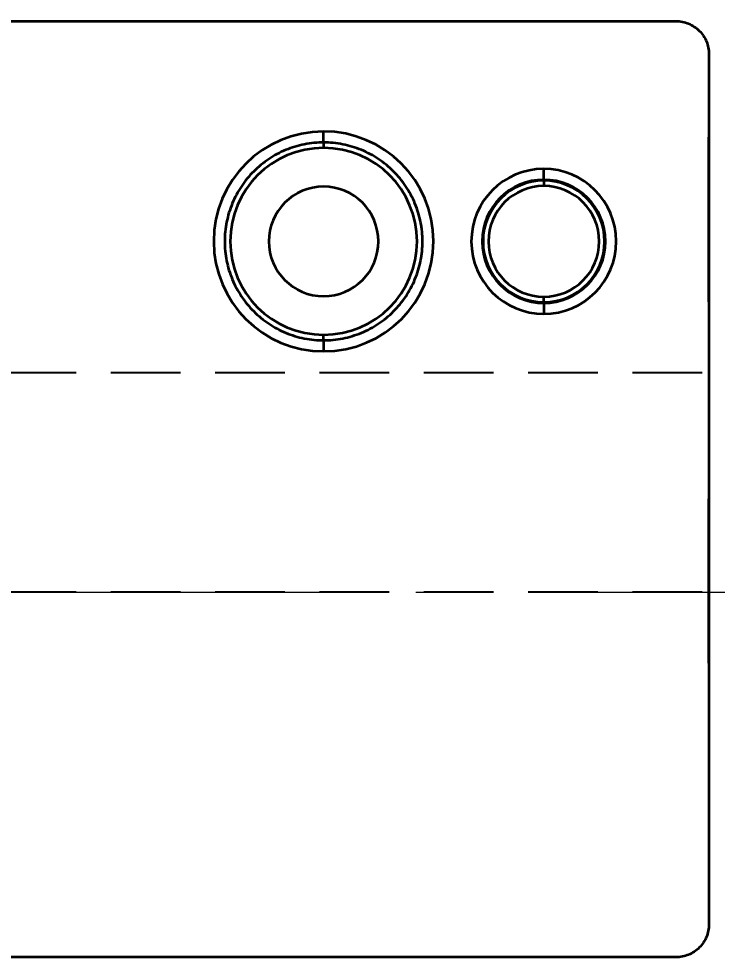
# Model space of a CAD drawing. Header units: millimetres. Extents: x 72 to 604, y 117 to 376.
# Drawn here: x 462.5 to 526.2, y 222.5 to 308.2 of the extents above; entities that cross this region are included whole.
import ezdxf

# ---------------------------------------------------------------- set-up
doc = ezdxf.new("R2010")
doc.units = ezdxf.units.MM
doc.linetypes.add('CENTER', pattern=[50.8, 31.75, -6.35, 6.35, -6.35])
doc.linetypes.add('HIDDEN', pattern=[9.525, 6.35, -3.175])
doc.layers.add('4', color=7, linetype='Continuous', true_color=0xffffff)
doc.layers.add('DEFAULT_2', color=8, linetype='HIDDEN')
doc.layers.add('dim', color=82, linetype='Continuous', lineweight=9)
doc.layers.add('epin', color=13, linetype='Continuous', lineweight=9)
doc.styles.add('Capful-A', font='')
doc.styles.get('Capful-A').set_extended_font_data('Microsoft YaHei')
doc.dimstyles.new('Capful-A-2.5', dxfattribs={"dimscale": 2.5, "dimtxt": 2.5, "dimasz": 2.5, "dimexe": 1.5, "dimexo": 1, "dimgap": 1.5, "dimtad": 0, "dimdsep": 46, "dimtxsty": 'Capful-A', "dimcen": 0, "dimclrt": 2, "dimazin": 2, "dimtfac": 1, "dimtmove": 0, "dimatfit": 3, "dimfxl": 0, "dimtolj": 1, "dimtzin": 0, "dimarcsym": 0})

# ---------------------------------------------------------------- blocks, each defined once
blk = doc.blocks.new('*D35')
at = {"layer": 'Defpoints', "color": 0, "transparency": 16777216}
for p in [(327.002, 255.861), (582.002, 255.861)]:
    blk.add_point(p, dxfattribs=at)
at = {"layer": 'dim', "color": 0, "lineweight": -2, "transparency": 16777216}
blk.add_line((583.252, 255.861), (596.923, 255.861), dxfattribs=at)
at = {"layer": 'dim', "color": 2, "transparency": 16777216, "insert": (600.234, 255.861), "char_height": 6.25, "attachment_point": 5, "style": 'Capful-A', "bg_fill": 3, "box_fill_scale": 1.1, "bg_fill_color": 256, "bg_fill_true_color": 13158600, "bg_fill_transparency": 0}
blk.add_mtext('\\A1;0', dxfattribs=at)
at = {"layer": 'Defpoints', "color": 0, "transparency": 16777216}
blk.add_point((596.923, 255.861), dxfattribs=at)
blk = doc.blocks.new('*D37')
at = {"layer": 'Defpoints', "color": 0, "transparency": 16777216}
for p in [(543.802, 285.861), (327.002, 255.861)]:
    blk.add_point(p, dxfattribs=at)
at = {"layer": 'dim', "color": 0, "lineweight": -2, "transparency": 16777216}
blk.add_line((545.052, 285.861), (547.416, 285.861), dxfattribs=at)
at = {"layer": 'dim', "color": 2, "transparency": 16777216, "insert": (553.046, 285.861), "char_height": 6.25, "attachment_point": 5, "style": 'Capful-A', "bg_fill": 3, "box_fill_scale": 1.1, "bg_fill_color": 256, "bg_fill_true_color": 13158600, "bg_fill_transparency": 0}
blk.add_mtext('\\A1;30', dxfattribs=at)
at = {"layer": 'Defpoints', "color": 0, "transparency": 16777216}
blk.add_point((547.416, 285.861), dxfattribs=at)
blk = doc.blocks.new('*D38')
at = {"layer": 'Defpoints', "color": 0, "transparency": 16777216}
for p in [(539.402, 294.14), (539.402, 290.261), (327.002, 255.861)]:
    blk.add_point(p, dxfattribs=at)
at = {"layer": 'dim', "color": 0, "lineweight": -2, "transparency": 16777216}
blk.add_line((539.402, 291.51), (539.402, 294.14), dxfattribs=at)
at = {"layer": 'dim', "color": 2, "transparency": 16777216, "insert": (539.402, 305.757), "char_height": 6.25, "attachment_point": 5, "rotation": 90, "style": 'Capful-A', "bg_fill": 3, "box_fill_scale": 1.1, "bg_fill_color": 256, "bg_fill_true_color": 13158600, "bg_fill_transparency": 0}
blk.add_mtext('\\A1;212.4', dxfattribs=at)

msp = doc.modelspace()

# ---------------------------------------------------------------- linework, layer by layer
at = {"layer": '4', "color": 7, "linetype": 'Continuous', "lineweight": 35}
for p, q in [((427.978, 307.964), (522.465, 307.964)), ((525.48, 304.949), (525.48, 225.553)), ((490.305, 296.892), (490.305, 297.897)), ((525.48, 297.361), (525.466, 297.361)), ((525.466, 282.361), (525.466, 297.361)), ((490.305, 296.891), (490.305, 296.389)), ((510.405, 293.475), (510.405, 294.48)), ((510.405, 293.475), (510.405, 293.422)), ((510.405, 293.422), (510.405, 292.919)), ((510.405, 282.306), (510.405, 282.809)), ((510.405, 282.253), (510.405, 282.306)), ((510.405, 282.253), (510.405, 281.248)), ((525.48, 282.361), (525.466, 282.361)), ((490.305, 278.837), (490.305, 279.339)), ((490.305, 278.836), (490.305, 277.831)), ((525.466, 264.361), (525.48, 264.361)), ((525.466, 249.361), (525.466, 264.361)), ((525.48, 249.361), (525.466, 249.361)), ((522.465, 222.539), (396.189, 222.539))]:
    msp.add_line(p, q, dxfattribs=at)
for centre, radius, start, end in [((490.305, 287.864), 10.033, 90.04902, 270.04902), ((490.305, 287.864), 10.033, 270.04902, 90.04902), ((490.305, 287.864), 8.525, 90, 270), ((490.305, 287.864), 8.525, 270, 90), ((510.405, 287.864), 6.616, 90.07922, 270.07922), ((510.405, 287.864), 6.616, 270.07922, 90.07922), ((510.405, 287.864), 5.628, 90, 270), ((510.405, 287.864), 5.611, 90, 270), ((510.405, 287.864), 5.558, 90, 270), ((510.405, 287.864), 5.549, 90, 270), ((510.405, 287.864), 5.055, 90, 270), ((510.405, 287.864), 5.628, 270, 90), ((510.405, 287.864), 5.611, 270, 90), ((510.405, 287.864), 5.558, 270, 90), ((510.405, 287.864), 5.549, 270, 90), ((510.405, 287.864), 5.055, 270, 90), ((490.305, 287.864), 5, 0, 180), ((490.305, 287.864), 5, 180, 0)]:
    msp.add_arc(centre, radius, start, end, dxfattribs=at)
for points in [[(522.465, 307.964), (522.879, 307.958), (523.64, 307.809), (524.654, 307.138), (525.325, 306.124), (525.474, 305.363), (525.48, 304.949)], [(525.48, 225.553), (525.474, 225.14), (525.325, 224.378), (524.654, 223.365), (523.64, 222.694), (522.879, 222.545), (522.465, 222.539)]]:
    msp.add_open_spline(points, degree=3, dxfattribs=at)
for points in [[(490.305, 296.891), (490.01, 296.891), (489.714, 296.877), (489.126, 296.819), (488.834, 296.775), (488.254, 296.66), (487.967, 296.588), (487.402, 296.417), (487.123, 296.317), (486.577, 296.091), (486.043, 295.838), (485.282, 295.382), (484.569, 294.853), (483.911, 294.258), (483.315, 293.6), (482.787, 292.887), (482.331, 292.126), (482.078, 291.591), (481.852, 291.046), (481.752, 290.767), (481.581, 290.202), (481.509, 289.915), (481.393, 289.335), (481.35, 289.043), (481.292, 288.455), (481.278, 288.159), (481.278, 287.569), (481.292, 287.273), (481.35, 286.685), (481.393, 286.393), (481.509, 285.813), (481.581, 285.526), (481.752, 284.961), (481.852, 284.682), (482.078, 284.136), (482.331, 283.602), (482.787, 282.841), (483.315, 282.128), (483.911, 281.47), (484.569, 280.874), (485.282, 280.346), (486.043, 279.89), (486.577, 279.637), (487.123, 279.411), (487.402, 279.311), (487.967, 279.14), (488.254, 279.068), (488.834, 278.952), (489.126, 278.909), (489.714, 278.851), (490.01, 278.837), (490.305, 278.837)], [(490.305, 278.837), (490.6, 278.837), (490.896, 278.851), (491.484, 278.909), (491.776, 278.952), (492.356, 279.068), (492.643, 279.14), (493.208, 279.311), (493.487, 279.411), (494.032, 279.637), (494.567, 279.89), (495.328, 280.346), (496.041, 280.874), (496.699, 281.47), (497.294, 282.128), (497.823, 282.841), (498.279, 283.602), (498.532, 284.136), (498.758, 284.682), (498.858, 284.961), (499.029, 285.526), (499.101, 285.813), (499.216, 286.393), (499.26, 286.685), (499.318, 287.273), (499.332, 287.569), (499.332, 288.159), (499.318, 288.455), (499.26, 289.043), (499.216, 289.335), (499.101, 289.915), (499.029, 290.202), (498.858, 290.767), (498.758, 291.046), (498.532, 291.591), (498.279, 292.126), (497.823, 292.887), (497.294, 293.6), (496.699, 294.258), (496.041, 294.853), (495.328, 295.382), (494.567, 295.838), (494.032, 296.091), (493.487, 296.317), (493.208, 296.417), (492.643, 296.588), (492.356, 296.66), (491.776, 296.775), (491.484, 296.819), (490.896, 296.877), (490.6, 296.891), (490.305, 296.891)]]:
    msp.add_open_spline(points, degree=3, knots=[0, 0, 0, 0, 0.03125, 0.03125, 0.0625, 0.0625, 0.09375, 0.09375, 0.125, 0.125, 0.15625, 0.1875, 0.21875, 0.25, 0.28125, 0.3125, 0.34375, 0.375, 0.375, 0.40625, 0.40625, 0.4375, 0.4375, 0.46875, 0.46875, 0.5, 0.5, 0.53125, 0.53125, 0.5625, 0.5625, 0.59375, 0.59375, 0.625, 0.625, 0.65625, 0.6875, 0.71875, 0.75, 0.78125, 0.8125, 0.84375, 0.875, 0.875, 0.90625, 0.90625, 0.9375, 0.9375, 0.96875, 0.96875, 1, 1, 1, 1], dxfattribs=at)
at = {"layer": 'DEFAULT_2', "color": 8, "linetype": 'HIDDEN'}
for p, q in [((582.002, 275.861), (390.993, 275.861)), ((582.002, 255.861), (390.993, 255.861))]:
    msp.add_line(p, q, dxfattribs=at)
at = {"layer": 'epin', "color": 1, "linetype": 'CENTER', "lineweight": 18, "ltscale": 0.96}
msp.add_line((72.002, 255.861), (582.002, 255.861), dxfattribs=at)

# ---------------------------------------------------------------- next in the draw order: dimensions: what is measured, and where the dimension line sits
at = {"layer": 'dim'}
dim = msp.add_ordinate_dim(feature_location=(582.002485817, 255.86101979), offset=(14.920075531, 0), dtype=0, origin=(327.002485817, 255.86101979), dimstyle='Capful-A-2.5', override={"dimasz": 2, "dimexe": 0.49975, "dimexo": 0.49975, "dimgap": 0.49975}, dxfattribs=at)
dim.commit()
dim.dimension.update_dxf_attribs({"geometry": '*D35', "text_midpoint": (600.233750423, 255.86101979)})

# ---------------------------------------------------------------- next in the draw order: dimensions: what is measured, and where the dimension line sits
dim = msp.add_ordinate_dim(feature_location=(543.802, 285.861), offset=(3.614, 0), dtype=0, origin=(327.002, 255.861), dimstyle='Capful-A-2.5', override={"dimasz": 2, "dimexe": 0.49975, "dimexo": 0.49975, "dimgap": 0.49975}, dxfattribs=at)
dim.commit()
dim.dimension.update_dxf_attribs({"geometry": '*D37', "text_midpoint": (553.046, 285.861)})

# ---------------------------------------------------------------- next in the draw order: dimensions: what is measured, and where the dimension line sits
dim = msp.add_ordinate_dim(feature_location=(539.402, 290.261), offset=(0, 3.879), dtype=1, origin=(327.002, 255.861), dimstyle='Capful-A-2.5', override={"dimasz": 2, "dimexe": 0.49975, "dimexo": 0.49975, "dimgap": 0.49975}, dxfattribs=at)
dim.commit()
dim.dimension.update_dxf_attribs({"geometry": '*D38', "text_midpoint": (539.402, 305.757)})

doc.saveas('drawing.dxf')
